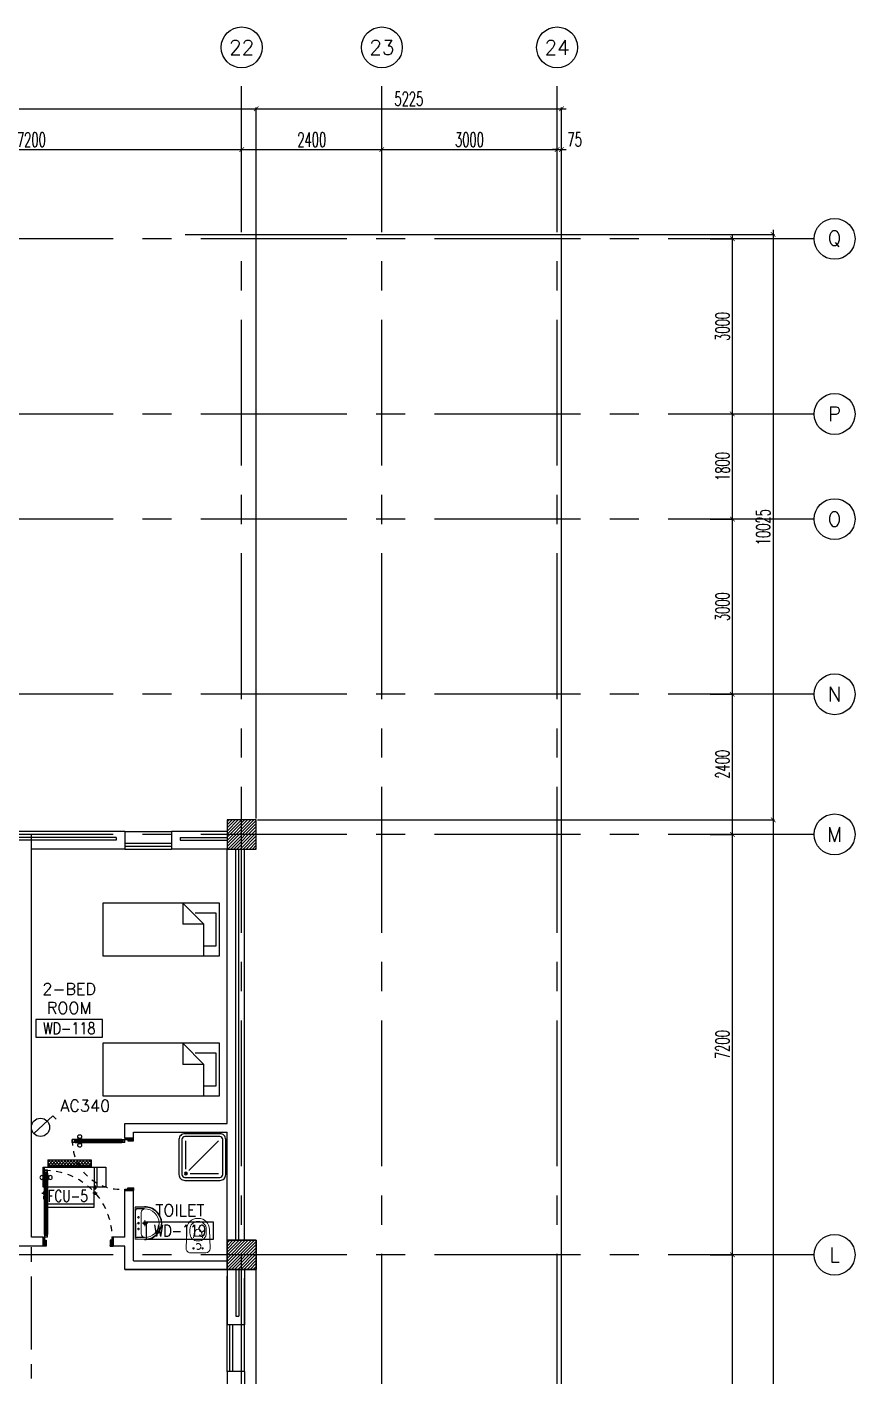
# Model space of a CAD drawing. Extents: x 88852.7 to 88945.7, y 39921.6 to 40001.1.
# Drawn here: x 88931.54 to 88945.71, y 39978.02 to 40001.13 of the extents above; entities that cross this region are included whole.
import ezdxf
from ezdxf.enums import TextEntityAlignment as Align

# ---------------------------------------------------------------- set-up
doc = ezdxf.new("R2010")
doc.units = 0
doc.header["$MEASUREMENT"] = 0
doc.header["$PDMODE"] = 34
for name, pattern in [('CENTER', [2, 1.25, -0.25, 0.25, -0.25]), ('CENTERX2', [4, 2.5, -0.5, 0.5, -0.5]), ('DASHED', [0.75, 0.5, -0.25]), ('HIDDEN', [0.375, 0.25, -0.125]), ('HIDDEN2', [0.1875, 0.125, -0.0625])]:
    doc.linetypes.add(name, pattern=pattern)
doc.layers.get('0').update_dxf_attribs({"color": 11, "linetype": 'CONTINUOUS'})
doc.layers.get('DEFPOINTS').update_dxf_attribs({"color": 11, "linetype": 'CONTINUOUS'})
for name, color, linetype in [('AX-CR', 11, 'CONTINUOUS'), ('AX-DIM', 11, 'CONTINUOUS'), ('AX-TXT', 11, 'CONTINUOUS'), ('AXES', 11, 'CENTERX2'), ('AXES1', 11, 'CENTER'), ('COL', 11, 'CONTINUOUS'), ('DOOR', 11, 'CONTINUOUS'), ('E-SOCKETS', 4, 'CONTINUOUS'), ('FCU', 7, 'CONTINUOUS'), ('FIX', 11, 'CONTINUOUS'), ('FUR', 11, 'CONTINUOUS'), ('HAT', 11, 'CONTINUOUS'), ('INSUL', 11, 'CONTINUOUS'), ('M-TEXT', 2, 'CONTINUOUS'), ('PROJ-L', 11, 'CONTINUOUS'), ('RM-BOX', 11, 'CONTINUOUS'), ('RM-NAME', 11, 'CONTINUOUS'), ('RM-NO', 11, 'CONTINUOUS'), ('WALL', 11, 'CONTINUOUS'), ('WIN', 11, 'CONTINUOUS')]:
    doc.layers.add(name, color=color, linetype=linetype)
doc.styles.add('ROMANS', font='ROMANS.shx', dxfattribs={"width": 0.6})
doc.dimstyles.new('DIM-OUT', dxfattribs={"dimscale": 0, "dimtxt": 0.24, "dimasz": 0.08, "dimexe": 0.02, "dimexo": 0.02, "dimgap": 0.05, "dimtad": 1, "dimdec": 0, "dimlfac": 1000, "dimzin": 0, "dimdsep": 46, "dimtxsty": 'ROMANS', "dimblk1": 'ARCHTICK', "dimblk2": 'ARCHTICK', "dimsah": 1, "dimcen": 0.01, "dimdle": 0.08, "dimclrd": 7, "dimclre": 7, "dimclrt": 2, "dimadec": 0, "dimazin": 0, "dimtp": 2, "dimtm": 2, "dimtfac": 0.114286, "dimtdec": 0, "dimtix": 1, "dimtmove": 2, "dimatfit": 3, "dimldrblk": 'ARCHTICK', "dimfxl": 0, "dimtolj": 1, "dimtzin": 0, "dimarcsym": 0})

# ---------------------------------------------------------------- blocks, each defined once
blk = doc.blocks.new('_ARCHTICK')
at = {"color": 0, "linetype": 'ByBlock', "const_width": 0.15}
blk.add_lwpolyline([(-0.5, -0.5), (0.5, 0.5)], dxfattribs=at)
blk = doc.blocks.new('*D140')
at = {"layer": 'AX-DIM', "color": 7, "lineweight": -2}
for p, q in [((88934.241, 39997.575), (88944.33, 39997.575)), ((88944.31, 39997.655), (88944.31, 39987.47)), ((88943.63, 39987.55), (88944.33, 39987.55))]:
    blk.add_line(p, q, dxfattribs=at)
at = {"layer": 'DEFPOINTS', "color": 0}
for p in [(88934.221, 39997.575), (88943.61, 39987.55), (88944.31, 39987.55)]:
    blk.add_point(p, dxfattribs=at)
at = {"layer": 'AX-DIM', "color": 7, "lineweight": -2, "xscale": 0.08, "yscale": 0.08, "zscale": 0.08}
for p, rotation in [((88944.31, 39997.575), 90), ((88944.31, 39987.55), 270)]:
    blk.add_blockref('_ARCHTICK', p, dxfattribs=dict(at, rotation=rotation))
at = {"layer": 'AX-DIM', "color": 2, "insert": (88944.14, 39992.562), "char_height": 0.24, "attachment_point": 5, "rotation": 90, "style": 'ROMANS'}
blk.add_mtext('\\A1;10025', dxfattribs=at)
blk = doc.blocks.new('*D118')
at = {"layer": 'AX-DIM', "color": 7, "lineweight": -2}
for p, q in [((88860.69, 39999.728), (88935.54, 39999.728)), ((88860.77, 39995.09), (88860.77, 39999.748)), ((88935.46, 39987.57), (88935.46, 39999.748))]:
    blk.add_line(p, q, dxfattribs=at)
at = {"layer": 'DEFPOINTS', "color": 0}
for p in [(88935.46, 39999.728), (88860.77, 39995.07), (88935.46, 39987.55)]:
    blk.add_point(p, dxfattribs=at)
at = {"layer": 'AX-DIM', "color": 7, "lineweight": -2, "xscale": 0.08, "yscale": 0.08, "zscale": 0.08, "rotation": 180}
blk.add_blockref('_ARCHTICK', (88860.77, 39999.728), dxfattribs=at)
at = {"layer": 'AX-DIM', "color": 7, "lineweight": -2, "xscale": 0.08, "yscale": 0.08, "zscale": 0.08}
blk.add_blockref('_ARCHTICK', (88935.46, 39999.728), dxfattribs=at)
at = {"layer": 'AX-DIM', "color": 2, "insert": (88898.115, 39999.898), "char_height": 0.24, "attachment_point": 5, "style": 'ROMANS'}
blk.add_mtext('\\A1;74690', dxfattribs=at)
blk = doc.blocks.new('*D175')
at = {"layer": 'AX-DIM', "color": 7, "lineweight": -2}
for p, q in [((88943.61, 39994.58), (88943.61, 39992.62)), ((88943.23, 39994.5), (88943.63, 39994.5)), ((88943.23, 39992.7), (88943.63, 39992.7))]:
    blk.add_line(p, q, dxfattribs=at)
at = {"layer": 'DEFPOINTS', "color": 0}
for p in [(88943.21, 39994.5), (88943.21, 39992.7), (88943.61, 39992.7)]:
    blk.add_point(p, dxfattribs=at)
at = {"layer": 'AX-DIM', "color": 7, "lineweight": -2, "xscale": 0.08, "yscale": 0.08, "zscale": 0.08}
for p, rotation in [((88943.61, 39994.5), 90), ((88943.61, 39992.7), 270)]:
    blk.add_blockref('_ARCHTICK', p, dxfattribs=dict(at, rotation=rotation))
at = {"layer": 'AX-DIM', "color": 2, "insert": (88943.44, 39993.6), "char_height": 0.24, "attachment_point": 5, "rotation": 90, "style": 'ROMANS'}
blk.add_mtext('\\A1;1800', dxfattribs=at)
blk = doc.blocks.new('*D174')
at = {"layer": 'AX-DIM', "color": 7, "lineweight": -2}
for p, q in [((88943.23, 39992.7), (88943.63, 39992.7)), ((88943.61, 39992.78), (88943.61, 39989.62)), ((88943.23, 39989.7), (88943.63, 39989.7))]:
    blk.add_line(p, q, dxfattribs=at)
at = {"layer": 'DEFPOINTS', "color": 0}
for p in [(88943.21, 39992.7), (88943.21, 39989.7), (88943.61, 39989.7)]:
    blk.add_point(p, dxfattribs=at)
at = {"layer": 'AX-DIM', "color": 7, "lineweight": -2, "xscale": 0.08, "yscale": 0.08, "zscale": 0.08}
for p, rotation in [((88943.61, 39992.7), 90), ((88943.61, 39989.7), 270)]:
    blk.add_blockref('_ARCHTICK', p, dxfattribs=dict(at, rotation=rotation))
at = {"layer": 'AX-DIM', "color": 2, "insert": (88943.44, 39991.2), "char_height": 0.24, "attachment_point": 5, "rotation": 90, "style": 'ROMANS'}
blk.add_mtext('\\A1;3000', dxfattribs=at)
blk = doc.blocks.new('*D173')
at = {"layer": 'AX-DIM', "color": 7, "lineweight": -2}
for p, q in [((88943.61, 39997.58), (88943.61, 39994.42)), ((88943.23, 39997.5), (88943.63, 39997.5)), ((88943.23, 39994.5), (88943.63, 39994.5))]:
    blk.add_line(p, q, dxfattribs=at)
at = {"layer": 'DEFPOINTS', "color": 0}
for p in [(88943.21, 39997.5), (88943.21, 39994.5), (88943.61, 39994.5)]:
    blk.add_point(p, dxfattribs=at)
at = {"layer": 'AX-DIM', "color": 7, "lineweight": -2, "xscale": 0.08, "yscale": 0.08, "zscale": 0.08}
for p, rotation in [((88943.61, 39997.5), 90), ((88943.61, 39994.5), 270)]:
    blk.add_blockref('_ARCHTICK', p, dxfattribs=dict(at, rotation=rotation))
at = {"layer": 'AX-DIM', "color": 2, "insert": (88943.44, 39996), "char_height": 0.24, "attachment_point": 5, "rotation": 90, "style": 'ROMANS'}
blk.add_mtext('\\A1;3000', dxfattribs=at)
blk = doc.blocks.new('*D172')
at = {"layer": 'AX-DIM', "color": 7, "lineweight": -2}
for p, q in [((88940.61, 39999.028), (88940.53, 39999.028)), ((88940.61, 39998.648), (88940.61, 39999.048)), ((88940.61, 39999.028), (88940.685, 39999.028)), ((88940.685, 39998.648), (88940.685, 39999.048)), ((88940.685, 39999.028), (88940.765, 39999.028))]:
    blk.add_line(p, q, dxfattribs=at)
at = {"layer": 'DEFPOINTS', "color": 0}
for p in [(88940.685, 39999.028), (88940.61, 39998.628), (88940.685, 39998.628)]:
    blk.add_point(p, dxfattribs=at)
at = {"layer": 'AX-DIM', "color": 7, "lineweight": -2, "xscale": 0.08, "yscale": 0.08, "zscale": 0.08}
blk.add_blockref('_ARCHTICK', (88940.61, 39999.028), dxfattribs=at)
at = {"layer": 'AX-DIM', "color": 7, "lineweight": -2, "xscale": 0.08, "yscale": 0.08, "zscale": 0.08, "rotation": 180}
blk.add_blockref('_ARCHTICK', (88940.685, 39999.028), dxfattribs=at)
at = {"layer": 'AX-DIM', "color": 2, "insert": (88940.911, 39999.203), "char_height": 0.24, "attachment_point": 5, "style": 'ROMANS'}
blk.add_mtext('\\A1;75', dxfattribs=at)
blk = doc.blocks.new('*D171')
at = {"layer": 'AX-DIM', "color": 7, "lineweight": -2}
for p, q in [((88937.53, 39999.028), (88940.69, 39999.028)), ((88937.61, 39998.648), (88937.61, 39999.048)), ((88940.61, 39998.648), (88940.61, 39999.048))]:
    blk.add_line(p, q, dxfattribs=at)
at = {"layer": 'DEFPOINTS', "color": 0}
for p in [(88940.61, 39999.028), (88937.61, 39998.628), (88940.61, 39998.628)]:
    blk.add_point(p, dxfattribs=at)
at = {"layer": 'AX-DIM', "color": 7, "lineweight": -2, "xscale": 0.08, "yscale": 0.08, "zscale": 0.08, "rotation": 180}
blk.add_blockref('_ARCHTICK', (88937.61, 39999.028), dxfattribs=at)
at = {"layer": 'AX-DIM', "color": 7, "lineweight": -2, "xscale": 0.08, "yscale": 0.08, "zscale": 0.08}
blk.add_blockref('_ARCHTICK', (88940.61, 39999.028), dxfattribs=at)
at = {"layer": 'AX-DIM', "color": 2, "insert": (88939.11, 39999.198), "char_height": 0.24, "attachment_point": 5, "style": 'ROMANS'}
blk.add_mtext('\\A1;3000', dxfattribs=at)
blk = doc.blocks.new('*D170')
at = {"layer": 'AX-DIM', "color": 7, "lineweight": -2}
for p, q in [((88935.13, 39999.028), (88937.69, 39999.028)), ((88935.21, 39998.648), (88935.21, 39999.048)), ((88937.61, 39998.648), (88937.61, 39999.048))]:
    blk.add_line(p, q, dxfattribs=at)
at = {"layer": 'DEFPOINTS', "color": 0}
for p in [(88937.61, 39999.028), (88935.21, 39998.628), (88937.61, 39998.628)]:
    blk.add_point(p, dxfattribs=at)
at = {"layer": 'AX-DIM', "color": 7, "lineweight": -2, "xscale": 0.08, "yscale": 0.08, "zscale": 0.08, "rotation": 180}
blk.add_blockref('_ARCHTICK', (88935.21, 39999.028), dxfattribs=at)
at = {"layer": 'AX-DIM', "color": 7, "lineweight": -2, "xscale": 0.08, "yscale": 0.08, "zscale": 0.08}
blk.add_blockref('_ARCHTICK', (88937.61, 39999.028), dxfattribs=at)
at = {"layer": 'AX-DIM', "color": 2, "insert": (88936.41, 39999.198), "char_height": 0.24, "attachment_point": 5, "style": 'ROMANS'}
blk.add_mtext('\\A1;2400', dxfattribs=at)
blk = doc.blocks.new('*D169')
at = {"layer": 'AX-DIM', "color": 7, "lineweight": -2}
for p, q in [((88927.93, 39999.028), (88935.29, 39999.028)), ((88928.01, 39998.648), (88928.01, 39999.048)), ((88935.21, 39998.648), (88935.21, 39999.048))]:
    blk.add_line(p, q, dxfattribs=at)
at = {"layer": 'DEFPOINTS', "color": 0}
for p in [(88935.21, 39999.028), (88928.01, 39998.628), (88935.21, 39998.628)]:
    blk.add_point(p, dxfattribs=at)
at = {"layer": 'AX-DIM', "color": 7, "lineweight": -2, "xscale": 0.08, "yscale": 0.08, "zscale": 0.08, "rotation": 180}
blk.add_blockref('_ARCHTICK', (88928.01, 39999.028), dxfattribs=at)
at = {"layer": 'AX-DIM', "color": 7, "lineweight": -2, "xscale": 0.08, "yscale": 0.08, "zscale": 0.08}
blk.add_blockref('_ARCHTICK', (88935.21, 39999.028), dxfattribs=at)
at = {"layer": 'AX-DIM', "color": 2, "insert": (88931.61, 39999.198), "char_height": 0.24, "attachment_point": 5, "style": 'ROMANS'}
blk.add_mtext('\\A1;7200', dxfattribs=at)
blk = doc.blocks.new('*D168')
at = {"layer": 'AX-DIM', "color": 7, "lineweight": -2}
for p, q in [((88943.61, 39987.38), (88943.61, 39980.02)), ((88943.23, 39987.3), (88943.63, 39987.3)), ((88943.23, 39980.1), (88943.63, 39980.1))]:
    blk.add_line(p, q, dxfattribs=at)
at = {"layer": 'DEFPOINTS', "color": 0}
for p in [(88943.21, 39987.3), (88943.21, 39980.1), (88943.61, 39980.1)]:
    blk.add_point(p, dxfattribs=at)
at = {"layer": 'AX-DIM', "color": 7, "lineweight": -2, "xscale": 0.08, "yscale": 0.08, "zscale": 0.08}
for p, rotation in [((88943.61, 39987.3), 90), ((88943.61, 39980.1), 270)]:
    blk.add_blockref('_ARCHTICK', p, dxfattribs=dict(at, rotation=rotation))
at = {"layer": 'AX-DIM', "color": 2, "insert": (88943.44, 39983.7), "char_height": 0.24, "attachment_point": 5, "rotation": 90, "style": 'ROMANS'}
blk.add_mtext('\\A1;7200', dxfattribs=at)
blk = doc.blocks.new('*D166')
at = {"layer": 'AX-DIM', "color": 7, "lineweight": -2}
for p, q in [((88943.23, 39980.1), (88943.63, 39980.1)), ((88943.61, 39980.18), (88943.61, 39972.82)), ((88943.23, 39972.9), (88943.63, 39972.9))]:
    blk.add_line(p, q, dxfattribs=at)
at = {"layer": 'DEFPOINTS', "color": 0}
for p in [(88943.21, 39980.1), (88943.21, 39972.9), (88943.61, 39972.9)]:
    blk.add_point(p, dxfattribs=at)
at = {"layer": 'AX-DIM', "color": 7, "lineweight": -2, "xscale": 0.08, "yscale": 0.08, "zscale": 0.08}
for p, rotation in [((88943.61, 39980.1), 90), ((88943.61, 39972.9), 270)]:
    blk.add_blockref('_ARCHTICK', p, dxfattribs=dict(at, rotation=rotation))
at = {"layer": 'AX-DIM', "color": 2, "insert": (88943.44, 39976.5), "char_height": 0.24, "attachment_point": 5, "rotation": 90, "style": 'ROMANS'}
blk.add_mtext('\\A1;7200', dxfattribs=at)
blk = doc.blocks.new('*D181')
at = {"layer": 'AX-DIM', "color": 7, "lineweight": -2}
blk.add_line((88935.38, 39999.728), (88940.765, 39999.728), dxfattribs=at)
at = {"layer": 'AX-DIM', "color": 11, "lineweight": -2}
for p, q in [((88935.46, 39999.048), (88935.46, 39999.748)), ((88940.685, 39963.57), (88940.685, 39999.748))]:
    blk.add_line(p, q, dxfattribs=at)
at = {"layer": 'DEFPOINTS', "color": 0}
for p in [(88940.685, 39999.728), (88935.46, 39999.028), (88940.685, 39963.55)]:
    blk.add_point(p, dxfattribs=at)
at = {"layer": 'AX-DIM', "color": 7, "lineweight": -2, "xscale": 0.08, "yscale": 0.08, "zscale": 0.08, "rotation": 180}
blk.add_blockref('_ARCHTICK', (88935.46, 39999.728), dxfattribs=at)
at = {"layer": 'AX-DIM', "color": 7, "lineweight": -2, "xscale": 0.08, "yscale": 0.08, "zscale": 0.08}
blk.add_blockref('_ARCHTICK', (88940.685, 39999.728), dxfattribs=at)
at = {"layer": 'AX-DIM', "color": 2, "insert": (88938.073, 39999.898), "char_height": 0.24, "attachment_point": 5, "style": 'ROMANS'}
blk.add_mtext('\\A1;5225', dxfattribs=at)
blk = doc.blocks.new('*D165')
at = {"layer": 'AX-DIM', "color": 7, "lineweight": -2}
for p, q in [((88943.23, 39989.7), (88943.63, 39989.7)), ((88943.61, 39989.78), (88943.61, 39987.22)), ((88943.23, 39987.3), (88943.63, 39987.3))]:
    blk.add_line(p, q, dxfattribs=at)
at = {"layer": 'DEFPOINTS', "color": 0}
for p in [(88943.21, 39989.7), (88943.21, 39987.3), (88943.61, 39987.3)]:
    blk.add_point(p, dxfattribs=at)
at = {"layer": 'AX-DIM', "color": 7, "lineweight": -2, "xscale": 0.08, "yscale": 0.08, "zscale": 0.08}
for p, rotation in [((88943.61, 39989.7), 90), ((88943.61, 39987.3), 270)]:
    blk.add_blockref('_ARCHTICK', p, dxfattribs=dict(at, rotation=rotation))
at = {"layer": 'AX-DIM', "color": 2, "insert": (88943.44, 39988.5), "char_height": 0.24, "attachment_point": 5, "rotation": 90, "style": 'ROMANS'}
blk.add_mtext('\\A1;2400', dxfattribs=at)
blk = doc.blocks.new('*D182')
at = {"layer": 'AX-DIM', "color": 7, "lineweight": -2}
for p, q in [((88944.31, 39987.63), (88944.31, 39928.15)), ((88935.48, 39987.55), (88944.33, 39987.55)), ((88935.48, 39928.23), (88944.33, 39928.23))]:
    blk.add_line(p, q, dxfattribs=at)
at = {"layer": 'DEFPOINTS', "color": 0}
for p in [(88935.46, 39987.55), (88935.46, 39928.23), (88944.31, 39928.23)]:
    blk.add_point(p, dxfattribs=at)
at = {"layer": 'AX-DIM', "color": 7, "lineweight": -2, "xscale": 0.08, "yscale": 0.08, "zscale": 0.08}
for p, rotation in [((88944.31, 39987.55), 90), ((88944.31, 39928.23), 270)]:
    blk.add_blockref('_ARCHTICK', p, dxfattribs=dict(at, rotation=rotation))
at = {"layer": 'AX-DIM', "color": 2, "insert": (88944.14, 39957.89), "char_height": 0.24, "attachment_point": 5, "rotation": 90, "style": 'ROMANS'}
blk.add_mtext('\\A1;59320', dxfattribs=at)
blk = doc.blocks.new('WC1')
at = {"layer": 'FIX', "lineweight": 20}
for p, q in [((-727, 5), (-727, -5)), ((-674, 5), (-674, -5)), ((-534, 24), (-540, 0)), ((-540, 0), (-534, -24)), ((-210, 204), (-538, 194)), ((-475, 141), (-538, 141)), ((-395, 76), (-490, 60)), ((-339, 5), (-339, -5)), ((-137, 0), (-137, 131)), ((-137, -131), (-137, 0)), ((-538, -141), (-475, -141)), ((-538, -194), (-210, -204)), ((-490, -60), (-395, -76)), ((-213, -204), (-210, -204))]:
    blk.add_line(p, q, dxfattribs=at)
at = {"layer": 'FIX', "linetype": 'Continuous', "lineweight": 20}
blk.add_line((-420, -47), (-420, 45), dxfattribs=at)
at = {"layer": 'FIX', "linetype": 'HIDDEN2', "lineweight": 20, "ltscale": 0.3}
blk.add_circle((-245, 0), 49.8, dxfattribs=at)
at = {"layer": 'FIX', "linetype": 'HIDDEN', "lineweight": 20, "ltscale": 0.05}
for centre in [(-213, 78), (-213, -77)]:
    blk.add_circle(centre, 11.6, dxfattribs=at)
at = {"layer": 'FIX', "lineweight": 20}
for centre, radius, start, end in [((-538, 5), 189, 90, 180), ((-538, 5), 136, 90, 180), ((-473, -7), 68.2, 128.9242, 152.8468), ((-464, -18), 82, 108.496, 128.9242), ((-475, 5), 136, 360, 90), ((-210, 131), 73, 360, 90), ((-538, -5), 189, 180, 270), ((-538, -5), 136, 180, 270), ((-473, 7), 68.2, 207.1532, 231.0758), ((-464, 18), 82, 231.0758, 251.504), ((-475, -5), 136, 270, 0), ((-210, -131), 73, 270, 0)]:
    blk.add_arc(centre, radius, start, end, dxfattribs=at)
at = {"layer": 'FIX', "linetype": 'Continuous', "lineweight": 20}
for centre, start, end in [((-443, 46), 357.6662, 91.6121), ((-442, -46), 268.3879, 2.3338)]:
    blk.add_arc(centre, 22.3, start, end, dxfattribs=at)
blk = doc.blocks.new('SHR1')
at = {"layer": 'FIX'}
for p, q in [((-196, 196), (-700, 700)), ((-143, 218), (-143, 700)), ((-218, 143), (-700, 143))]:
    blk.add_line(p, q, dxfattribs=at)
for points in [[(-825, 125), (-825, 725, -0.414214), (-725, 825), (-125, 825, -0.414214), (-25, 725), (-25, 125, -0.414214), (-125, 25), (-725, 25, -0.414214)], [(-775, 125), (-775, 725, -0.414214), (-725, 775), (-125, 775, -0.414214), (-75, 725), (-75, 125, -0.414214), (-125, 75), (-725, 75, -0.414214)]]:
    blk.add_lwpolyline(points, format="xyb", close=True, dxfattribs=at)
for radius in [25, 15]:
    blk.add_circle((-143, 143), radius, dxfattribs=at)
blk = doc.blocks.new('LAV1')
at = {"layer": 'FIX', "linetype": 'DASHED', "lineweight": 20, "ltscale": 0.05}
for p, q in [((0, 170), (0, 270)), ((0, 170), (0, 270)), ((50, 220), (-50, 220))]:
    blk.add_line(p, q, dxfattribs=at)
at = {"layer": 'FIX', "linetype": 'ByBlock', "ltscale": 0.3}
for p, q in [((-280, 210), (-275, 50)), ((-245, 210), (-245, 85)), ((0, 60), (-220, 60)), ((0, 60), (220, 60)), ((245, 210), (245, 85)), ((280, 210), (275, 50))]:
    blk.add_line(p, q, dxfattribs=at)
at = {"layer": 'FIX', "linetype": 'Continuous', "lineweight": 20}
for p, q in [((-275, 210), (-275, 50)), ((0, 50), (-275, 50)), ((0, 50), (-252, 50)), ((0, 155), (-181, 155)), ((0, 155), (181, 155)), ((0, 50), (275, 50)), ((0, 50), (252, 50)), ((275, 210), (275, 50))]:
    blk.add_line(p, q, dxfattribs=at)
at = {"layer": 'FIX', "lineweight": 20}
for p, q in [((16, 107), (-15, 107)), ((0, 92), (0, 123))]:
    blk.add_line(p, q, dxfattribs=at)
for centre, radius in [((0, 220), 29.5), ((0, 220), 22.5), ((0, 107), 15.5)]:
    blk.add_circle(centre, radius, dxfattribs=at)
at = {"layer": 'FIX', "linetype": 'HIDDEN', "lineweight": 20, "ltscale": 0.05}
for centre in [(-100, 107), (100, 107)]:
    blk.add_circle(centre, 12.4, dxfattribs=at)
at = {"layer": 'FIX', "linetype": 'ByBlock', "ltscale": 0.3}
for centre, radius, start, end in [((7, 220), 287, 91.3776, 182.0064), ((-7, 220), 287, 357.9936, 88.6224), ((-220, 85), 24.9, 179.7021, 269.9486), ((220, 85), 24.9, 270.0514, 0.2979)]:
    blk.add_arc(centre, radius, start, end, dxfattribs=at)
at = {"layer": 'FIX', "linetype": 'Continuous', "lineweight": 20}
for centre, radius, start, end in [((8, 217), 283, 91.6988, 181.351), ((8, 212), 253, 91.7328, 180.4884), ((-8, 217), 283, 358.649, 88.3012), ((-8, 212), 253, 359.5116, 88.2672), ((-179, 222), 66.9, 190.2006, 268.0786), ((179, 222), 66.9, 271.9214, 349.7994)]:
    blk.add_arc(centre, radius, start, end, dxfattribs=at)
blk = doc.blocks.new('*X88')
at = {"color": 0}
for p, q in [((253129, 177132), (253586, 177590)), ((253129, 177185), (253533, 177590)), ((253129, 177238), (253480, 177590)), ((253129, 177291), (253427, 177590)), ((253129, 177344), (253374, 177590)), ((253129, 177397), (253321, 177590)), ((253129, 177450), (253268, 177590)), ((253129, 177503), (253215, 177590)), ((253129, 177557), (253162, 177590)), ((253139, 177090), (253629, 177579)), ((253192, 177090), (253629, 177526)), ((253245, 177090), (253629, 177473)), ((253298, 177090), (253629, 177420)), ((253351, 177090), (253629, 177367)), ((253404, 177090), (253629, 177314)), ((253457, 177090), (253629, 177261)), ((253510, 177090), (253629, 177208)), ((253563, 177090), (253629, 177155)), ((253616, 177090), (253629, 177102))]:
    blk.add_line(p, q, dxfattribs=at)
blk = doc.blocks.new('RM1')
at = {"layer": 'RM-BOX'}
blk.add_lwpolyline([(570, -200), (-570, -200), (-570, -500), (570, -500)], close=True, dxfattribs=at)
at = {"layer": 'RM-NAME', "style": 'ROMANS'}
for tag, p in [('ROOMNAME1', (0, 324)), ('ROOMNAME2', (0, 0))]:
    blk.add_attdef(tag, text='', height=200, dxfattribs=at).set_placement(p, align=Align.MIDDLE)
at = {"layer": 'RM-NO', "style": 'ROMANS', "width": 0.8}
blk.add_attdef('ROOMNO', text='', height=200, dxfattribs=at).set_placement((0, -350), align=Align.MIDDLE)
blk = doc.blocks.new('AH20A')
at = {"layer": 'FUR'}
for p, q in [((0, 0.5), (0, -0.5)), ((1, 0.5), (0, 0.5)), ((0.136, 0.5), (0.136, -0.099)), ((1, -0.5), (1, 0.5)), ((0.136, 0.311), (0.028, 0.311)), ((0.028, 0.311), (0.028, -0.309)), ((0.136, -0.099), (0.313, -0.5)), ((0.136, -0.099), (0.313, -0.099)), ((0.313, -0.5), (0.313, -0.099)), ((0.028, -0.309), (0.208, -0.309)), ((0, -0.5), (1, -0.5))]:
    blk.add_line(p, q, dxfattribs=at)
blk = doc.blocks.new('DOOR100')
at = {"layer": 'DOOR', "color": 0, "linetype": 'ByBlock'}
for p, q in [((-92, 1206), (-92, 1141)), ((-83, 1206), (-92, 1206)), ((-83, 1129), (-83, 1219)), ((-76, 1219), (-83, 1219)), ((-83, 1206), (-83, 1141)), ((-76, 1251), (-76, 1301)), ((-76, 1301), (-26, 1301)), ((-26, 1301), (-76, 1301)), ((-59, 1251), (-76, 1251)), ((-59, 1251), (-59, 1271)), ((-43, 1271), (-59, 1271)), ((-43, 1251), (-43, 1271)), ((-26, 1251), (-43, 1251)), ((-26, 1251), (-26, 1301)), ((-26, 1219), (-19, 1219)), ((-19, 1129), (-19, 1219)), ((-19, 1206), (-19, 1141)), ((-19, 1206), (-10, 1206)), ((-10, 1206), (-10, 1141)), ((-83, 1141), (-92, 1141)), ((-76, 1129), (-83, 1129)), ((-26, 1129), (-19, 1129)), ((-19, 1141), (-10, 1141)), ((-1201, 0), (-1201, 150)), ((-1201, 150), (-1176, 150)), ((-1201, 150), (-1201, 0)), ((-1151, 0), (-1201, 0)), ((-1176, 150), (-1176, 100)), ((-1176, 100), (-1151, 100)), ((-1151, 100), (-1151, 0)), ((-76, 200), (-59, 200)), ((-76, 150), (-76, 200)), ((-76, 150), (-26, 150)), ((-59, 200), (-59, 180)), ((-59, 180), (-43, 180)), ((-51, 100), (-51, 0)), ((-26, 100), (-51, 100)), ((-51, 0), (-1, 0)), ((-43, 200), (-26, 200)), ((-43, 180), (-43, 200)), ((-26, 200), (-26, 150)), ((-1, 150), (-26, 150)), ((-26, 150), (-26, 100)), ((-1, 150), (-1, 0))]:
    blk.add_line(p, q, dxfattribs=at)
at = {"layer": 'DOOR', "linetype": 'ByBlock'}
for p, q in [((-76, 1251), (-76, 200)), ((-59, 200), (-59, 1251)), ((-43, 200), (-43, 1251)), ((-26, 200), (-26, 1251))]:
    blk.add_line(p, q, dxfattribs=at)
at = {"layer": 'DOOR', "color": 9, "linetype": 'ByBlock'}
for p, q in [((-1151, 0), (-1201, 114)), ((-1151, 0), (-1201, 40)), ((-1151, 0), (-1164, 100)), ((-51, 0), (-1, 114)), ((-51, 0), (-38, 100)), ((-51, 0), (-1, 40))]:
    blk.add_line(p, q, dxfattribs=at)
at = {"layer": 'DOOR', "color": 0, "linetype": 'ByBlock'}
for centre in [(-125, 1174), (22, 1174)]:
    blk.add_circle(centre, 32.4, dxfattribs=at)
at = {"layer": 'DOOR', "linetype": 'HIDDEN', "ltscale": 0.5}
blk.add_arc((-27, 152), 1149, 89.961, 180.0931, dxfattribs=at)
at = {"layer": 'DOOR', "color": 9, "linetype": 'ByBlock'}
for centre, radius, start, end in [((-1151, 0), 154, 103.7142, 108.8947), ((-1151, 0), 134, 100.72, 111.8402), ((-1151, 0), 94.4, 90, 121.9818), ((-1151, 0), 74.4, 90, 132.2236), ((-1151, 0), 54.4, 90, 156.7926), ((-1151, 0), 34.4, 90, 180), ((-1151, 0), 14.4, 90, 180), ((-51, 0), 94.4, 58.0182, 90), ((-51, 0), 74.4, 47.7764, 90), ((-51, 0), 54.4, 23.2074, 90), ((-51, 0), 34.4, 0, 90), ((-51, 0), 14.4, 0, 90), ((-51, 0), 134, 68.1598, 79.28), ((-51, 0), 114, 64.0838, 77.3774), ((-51, 0), 154, 71.1053, 76.2858)]:
    blk.add_arc(centre, radius, start, end, dxfattribs=at)
blk = doc.blocks.new('DOOR90')
at = {"layer": 'DOOR', "linetype": 'ByBlock'}
for p, q in [((0, 0), (-150, 0)), ((-200, -25), (-1000, -25)), ((-200, -42), (-1000, -42)), ((-200, -58), (-1000, -58)), ((-1000, -75), (-200, -75))]:
    blk.add_line(p, q, dxfattribs=at)
at = {"layer": 'DOOR', "color": 0, "linetype": 'ByBlock'}
for p, q in [((-150, 0), (-150, -25)), ((-150, 0), (0, 0)), ((0, -50), (0, 0)), ((-1050, -25), (-1050, -75)), ((-1050, -75), (-1050, -25)), ((-1000, -25), (-1050, -25)), ((-1000, -75), (-1050, -75)), ((-1020, -42), (-1020, -58)), ((-1000, -42), (-1020, -42)), ((-1000, -58), (-1020, -58)), ((-1000, -25), (-1000, -42)), ((-1000, -58), (-1000, -75)), ((-968, -25), (-968, -18)), ((-878, -18), (-968, -18)), ((-968, -75), (-968, -82)), ((-878, -82), (-968, -82)), ((-955, -18), (-955, -9)), ((-955, -9), (-890, -9)), ((-955, -18), (-890, -18)), ((-955, -82), (-955, -91)), ((-955, -82), (-890, -82)), ((-955, -91), (-890, -91)), ((-890, -18), (-890, -9)), ((-890, -82), (-890, -91)), ((-878, -25), (-878, -18)), ((-878, -75), (-878, -82)), ((-200, -42), (-200, -25)), ((-200, -25), (-150, -25)), ((-180, -42), (-200, -42)), ((-200, -75), (-200, -58)), ((-200, -58), (-180, -58)), ((-150, -75), (-200, -75)), ((-180, -58), (-180, -42)), ((-150, -75), (-150, -25)), ((-150, -25), (-100, -25)), ((-100, -25), (-100, -50)), ((-100, -50), (0, -50)), ((-150, -900), (-150, -875)), ((-150, -875), (-100, -875)), ((0, -900), (-150, -900)), ((-150, -900), (0, -900)), ((-100, -850), (0, -850)), ((-100, -875), (-100, -850)), ((0, -850), (0, -900))]:
    blk.add_line(p, q, dxfattribs=at)
at = {"layer": 'DOOR', "color": 9, "linetype": 'ByBlock'}
for p, q in [((0, -50), (-114, 0)), ((0, -50), (-40, 0)), ((0, -50), (-100, -37)), ((0, -850), (-114, -900)), ((0, -850), (-100, -863)), ((0, -850), (-40, -900))]:
    blk.add_line(p, q, dxfattribs=at)
at = {"layer": 'DOOR', "color": 0, "linetype": 'ByBlock'}
for centre in [(-923, 24), (-923, -124)]:
    blk.add_circle(centre, 32.4, dxfattribs=at)
at = {"layer": 'DOOR', "color": 9, "linetype": 'ByBlock'}
for centre, radius, start, end in [((0, -50), 74.4, 137.7764, 180), ((0, -50), 54.4, 113.2074, 180), ((0, -50), 154, 161.1053, 166.2858), ((0, -50), 134, 158.1598, 169.28), ((0, -50), 114, 154.0838, 167.3774), ((0, -50), 94.4, 148.0182, 180), ((0, -50), 34.4, 90, 180), ((0, -50), 14.4, 90, 180), ((0, -850), 154, 193.7142, 198.8947), ((0, -850), 134, 190.72, 201.8402), ((0, -850), 94.4, 180, 211.9818), ((0, -850), 74.4, 180, 222.2236), ((0, -850), 54.4, 180, 246.7926), ((0, -850), 34.4, 180, 270), ((0, -850), 14.4, 180, 270)]:
    blk.add_arc(centre, radius, start, end, dxfattribs=at)
at = {"layer": 'DOOR', "linetype": 'HIDDEN', "ltscale": 0.5}
blk.add_arc((-222, -50), 828, 178.2701, 275.003, dxfattribs=at)
blk = doc.blocks.new('*X97')
at = {"color": 0}
for p, q in [((253129, 169920), (253599, 170390)), ((253129, 169973), (253545, 170390)), ((253129, 170026), (253492, 170390)), ((253129, 170079), (253439, 170390)), ((253129, 170132), (253386, 170390)), ((253129, 170185), (253333, 170390)), ((253129, 170238), (253280, 170390)), ((253129, 170291), (253227, 170390)), ((253129, 170344), (253174, 170390)), ((253152, 169890), (253629, 170367)), ((253205, 169890), (253629, 170314)), ((253258, 169890), (253629, 170261)), ((253311, 169890), (253629, 170208)), ((253364, 169890), (253629, 170155)), ((253417, 169890), (253629, 170102)), ((253470, 169890), (253629, 170049)), ((253523, 169890), (253629, 169996)), ((253576, 169890), (253629, 169942))]:
    blk.add_line(p, q, dxfattribs=at)
blk = doc.blocks.new('COL50')
at = {"layer": 'COL'}
blk.add_lwpolyline([(-250, 250), (-250, -250), (250, -250), (250, 250)], close=True, dxfattribs=at)
blk = doc.blocks.new('AXR')
at = {"layer": 'AX-CR'}
blk.add_circle((350, 0), 350, dxfattribs=at)
at = {"layer": 'AX-TXT', "style": 'ROMANS'}
blk.add_attdef('AX', text='', height=250, dxfattribs=at).set_placement((350, 0), align=Align.MIDDLE)
blk = doc.blocks.new('AXU')
at = {"layer": 'AX-CR'}
blk.add_circle((0, 350), 350, dxfattribs=at)
at = {"layer": 'AX-TXT', "style": 'ROMANS'}
blk.add_attdef('AX', text='', height=250, dxfattribs=at).set_placement((0, 350), align=Align.MIDDLE)
blk = doc.blocks.new('*X213')
at = {"color": 0}
for p, q in [((16890, -2467), (16943, -2414)), ((16890, -2520), (16990, -2420)), ((16990, -2565), (16890, -2465)), ((16890, -2573), (16990, -2473)), ((16990, -2619), (16890, -2519)), ((16890, -2626), (16990, -2526)), ((16990, -2512), (16892, -2414)), ((16990, -2459), (16945, -2414)), ((16990, -2672), (16890, -2572)), ((16890, -2679), (16990, -2579)), ((16990, -2725), (16890, -2625)), ((16890, -2732), (16990, -2632)), ((16990, -2778), (16890, -2678)), ((16890, -2785), (16990, -2685)), ((16990, -2831), (16890, -2731)), ((16890, -2838), (16990, -2738)), ((16990, -2884), (16890, -2784)), ((16890, -2891), (16990, -2791)), ((16990, -2937), (16890, -2837)), ((16890, -2944), (16990, -2844)), ((16990, -2990), (16890, -2890)), ((16890, -2997), (16990, -2897)), ((16990, -3043), (16890, -2943)), ((16890, -3050), (16990, -2950)), ((16990, -3096), (16890, -2996)), ((16890, -3103), (16990, -3003)), ((16990, -3149), (16890, -3049)), ((16944, -3155), (16890, -3102)), ((16892, -3155), (16990, -3056)), ((16945, -3155), (16990, -3109))]:
    blk.add_line(p, q, dxfattribs=at)

msp = doc.modelspace()

# ---------------------------------------------------------------- linework, layer by layer
at = {"layer": 'AXES'}
for p, q in [((88935.2103, 39921.6153), (88935.2103, 40000.4279)), ((88937.6103, 39921.6153), (88937.6103, 40000.4279)), ((88940.6103, 39921.6153), (88940.6103, 40000.4279)), ((88945.0103, 39997.4996), (88876.9703, 39997.4996)), ((88945.0103, 39994.4996), (88876.9703, 39994.4996)), ((88945.0103, 39992.6996), (88876.9703, 39992.6996)), ((88945.0103, 39989.6996), (88876.9703, 39989.6996)), ((88945.0103, 39987.2996), (88876.9703, 39987.2996)), ((88945.0103, 39980.0996), (88876.9703, 39980.0996))]:
    msp.add_line(p, q, dxfattribs=at)
at = {"layer": 'AXES1'}
msp.add_line((88931.6103, 39928.4796), (88931.6103, 39987.2996), dxfattribs=at)
at = {"layer": 'COL'}
msp.add_lwpolyline([(88935.4603, 39987.0496), (88935.4603, 39987.5496), (88934.9603, 39987.5496), (88934.9603, 39987.0496)], close=True, dxfattribs=at)
at = {"layer": 'E-SOCKETS'}
for p, q in [((88931.6521, 39982.1767), (88931.98, 39982.4819)), ((88931.98, 39982.4819), (88932.0345, 39982.4234))]:
    msp.add_line(p, q, dxfattribs=at)
msp.add_circle((88931.7665, 39982.2832), 0.1562, dxfattribs=at)
at = {"layer": 'FCU', "color": 6}
for p, q in [((88931.8122, 39981.26), (88931.8122, 39981.6029)), ((88931.8122, 39981.6029), (88932.7321, 39981.6029)), ((88932.7321, 39981.6029), (88932.7321, 39981.26)), ((88932.7321, 39981.26), (88931.8122, 39981.26)), ((88931.8407, 39980.9139), (88931.8407, 39981.26)), ((88932.6852, 39980.9139), (88932.6852, 39981.26)), ((88931.8407, 39980.9139), (88932.6852, 39980.9139))]:
    msp.add_line(p, q, dxfattribs=at)
at = {"layer": 'FCU', "color": 3}
for p, q in [((88931.8326, 39981.26), (88931.8326, 39981.6029)), ((88931.8923, 39981.7251), (88931.8923, 39981.6029)), ((88931.8923, 39981.7251), (88932.6337, 39981.7251)), ((88931.8923, 39981.6251), (88932.6337, 39981.6251)), ((88932.6337, 39981.7251), (88932.6337, 39981.6029)), ((88932.6934, 39981.26), (88932.6934, 39981.6029)), ((88932.7321, 39981.6029), (88932.8845, 39981.6029)), ((88932.8845, 39981.6029), (88932.8845, 39981.26)), ((88931.7908, 39981.156), (88931.8635, 39981.156)), ((88931.8107, 39981.146), (88931.8107, 39981.166)), ((88931.8107, 39981.166), (88931.8407, 39981.166)), ((88931.8107, 39981.146), (88931.8407, 39981.146)), ((88931.8257, 39981.1353), (88931.8257, 39981.183)), ((88932.7352, 39981.156), (88932.6625, 39981.156)), ((88932.7152, 39981.166), (88932.6852, 39981.166)), ((88932.7152, 39981.146), (88932.6852, 39981.146)), ((88932.7002, 39981.1262), (88932.7002, 39981.183)), ((88932.7006, 39981.235), (88932.7006, 39981.26)), ((88932.7206, 39981.235), (88932.7006, 39981.235)), ((88932.7106, 39981.2189), (88932.7106, 39981.2872)), ((88932.7152, 39981.146), (88932.7152, 39981.166)), ((88932.7206, 39981.235), (88932.7206, 39981.26)), ((88932.8845, 39981.26), (88932.7321, 39981.26)), ((88931.8257, 39981.1105), (88931.8407, 39981.1105)), ((88931.8257, 39981.0555), (88931.8257, 39981.1105)), ((88931.8257, 39981.0555), (88931.8407, 39981.0555)), ((88931.8407, 39980.9742), (88932.6852, 39980.9742))]:
    msp.add_line(p, q, dxfattribs=at)
at = {"layer": 'INSUL'}
for p, q in [((88933.0603, 39987.2496), (88930.1603, 39987.2496)), ((88933.0603, 39987.1996), (88930.1603, 39987.1996)), ((88933.0603, 39987.2496), (88933.0603, 39987.1996)), ((88934.1603, 39987.2496), (88934.1603, 39987.1996)), ((88934.1603, 39987.2496), (88934.9603, 39987.2496)), ((88934.1603, 39987.1996), (88934.9603, 39987.1996)), ((88935.1103, 39980.3496), (88935.1103, 39987.0496)), ((88935.1603, 39980.3496), (88935.1603, 39987.0496)), ((88935.1103, 39979.8496), (88935.1103, 39979.0491)), ((88935.1603, 39979.8496), (88935.1603, 39979.0491)), ((88935.1103, 39979.0491), (88935.1603, 39979.0491))]:
    msp.add_line(p, q, dxfattribs=at)
at = {"layer": 'PROJ-L'}
msp.add_line((88935.4603, 39973.1496), (88935.4603, 39979.8496), dxfattribs=at)
at = {"layer": 'WALL'}
for p, q in [((88933.2103, 39987.3496), (88930.0103, 39987.3496)), ((88933.2103, 39987.3496), (88933.2103, 39987.0496)), ((88934.0103, 39987.3496), (88934.0103, 39987.0496)), ((88934.9603, 39987.3496), (88934.0103, 39987.3496)), ((88933.2103, 39987.0496), (88931.6103, 39987.0496)), ((88931.6103, 39980.3996), (88931.6103, 39987.0496)), ((88934.9603, 39987.0496), (88934.0103, 39987.0496)), ((88934.9603, 39982.3496), (88934.9603, 39987.0496)), ((88935.2603, 39980.3496), (88935.2603, 39987.0496)), ((88933.2103, 39982.0996), (88933.2103, 39982.3496)), ((88933.2103, 39982.3496), (88934.9603, 39982.3496)), ((88933.2103, 39982.0996), (88933.3603, 39982.0996)), ((88933.3603, 39982.0996), (88933.3603, 39982.1996)), ((88933.3603, 39982.1996), (88934.9603, 39982.1996)), ((88934.9603, 39980.3496), (88934.9603, 39982.1996)), ((88933.2103, 39981.1996), (88933.3603, 39981.1996)), ((88933.2103, 39980.3996), (88933.2103, 39981.1996)), ((88933.3603, 39979.9996), (88933.3603, 39981.1996)), ((88933.2103, 39979.8496), (88933.2103, 39980.2496)), ((88934.9603, 39979.8496), (88934.9603, 39978.8991)), ((88935.2603, 39979.8496), (88935.2603, 39979.6996)), ((88934.9603, 39978.8991), (88934.9603, 39979.7339)), ((88935.2603, 39978.8991), (88935.2603, 39979.6996)), ((88935.2603, 39979.6996), (88935.2603, 39978.8991)), ((88935.2603, 39978.8991), (88934.9603, 39978.8991)), ((88935.2603, 39978.0991), (88934.9603, 39978.0991)), ((88935.2103, 39978.0991), (88934.9603, 39978.0991)), ((88935.2603, 39978.0991), (88934.9603, 39978.0991)), ((88934.9603, 39978.0991), (88934.9603, 39977.4496)), ((88935.2603, 39978.0991), (88935.1603, 39978.0991)), ((88935.2603, 39978.0991), (88935.2103, 39978.0991)), ((88935.2603, 39978.0991), (88935.2603, 39976.8996))]:
    msp.add_line(p, q, dxfattribs=at)
at = {"layer": 'WALL', "linetype": 'ByBlock'}
for p, q in [((88931.8103, 39980.2496), (88931.2603, 39980.2496)), ((88931.8103, 39980.3996), (88931.6103, 39980.3996)), ((88933.2103, 39980.3996), (88933.0103, 39980.3996)), ((88933.2103, 39980.2496), (88933.0103, 39980.2496)), ((88933.3603, 39979.9996), (88934.9603, 39979.9996)), ((88933.3603, 39979.9996), (88934.9603, 39979.9996)), ((88934.9853, 39979.8496), (88933.2103, 39979.8496)), ((88934.9853, 39979.8496), (88933.2103, 39979.8496)), ((88933.2103, 39979.8496), (88934.9853, 39979.8496))]:
    msp.add_line(p, q, dxfattribs=at)
at = {"layer": 'WALL', "color": 2, "linetype": 'ByBlock'}
for p, q in [((88931.8103, 39980.2496), (88931.8103, 39980.3996)), ((88933.0103, 39980.2496), (88933.0103, 39980.3996))]:
    msp.add_line(p, q, dxfattribs=at)
at = {"layer": 'WALL', "linetype": 'ByBlock', "ltscale": 0.3}
for points in [[(88935.4603, 39987.5496), (88934.9603, 39987.5496), (88934.9603, 39987.0496), (88935.4603, 39987.0496)], [(88935.4603, 39980.3496), (88934.9603, 39980.3496), (88934.9603, 39979.8496), (88935.4603, 39979.8496)]]:
    msp.add_lwpolyline(points, close=True, dxfattribs=at)
at = {"layer": 'WIN'}
for p, q in [((88933.2103, 39987.3496), (88934.0103, 39987.3496)), ((88933.2103, 39987.1496), (88934.0103, 39987.1496)), ((88933.2103, 39987.0996), (88934.0103, 39987.0996)), ((88933.2103, 39987.0496), (88934.0103, 39987.0496)), ((88934.9603, 39978.0991), (88934.9603, 39978.8991)), ((88934.9603, 39978.8977), (88934.9603, 39978.8991)), ((88935.0103, 39978.0991), (88935.0103, 39978.8991)), ((88935.0103, 39978.0991), (88935.0103, 39978.8991)), ((88935.0603, 39978.0991), (88935.0603, 39978.8991)), ((88935.2603, 39978.0991), (88935.2603, 39978.8991)), ((88935.2603, 39978.8977), (88935.2603, 39978.8991)), ((88934.9603, 39978.0991), (88934.9603, 39978.0996)), ((88935.2103, 39978.0991), (88935.2103, 39978.0996)), ((88935.2603, 39978.0991), (88935.2603, 39978.0996))]:
    msp.add_line(p, q, dxfattribs=at)

# ---------------------------------------------------------------- block references
at = {"layer": 'AXES', "xscale": 0.001, "yscale": 0.001, "zscale": 0.001}
for name, p, values in [('AXU', (88935.2103, 40000.4279), {'AX': '22'}), ('AXU', (88937.6103, 40000.4279), {'AX': '23'}), ('AXU', (88940.6103, 40000.4279), {'AX': '24'}), ('AXR', (88945.0103, 39997.4996), {'AX': 'Q'}), ('AXR', (88945.0103, 39994.4996), {'AX': 'P'}), ('AXR', (88945.0103, 39992.6996), {'AX': 'O'}), ('AXR', (88945.0103, 39989.6996), {'AX': 'N'}), ('AXR', (88945.0103, 39987.2996), {'AX': 'M'}), ('AXR', (88945.0103, 39980.0996), {'AX': 'L'})]:
    msp.add_blockref(name, p, dxfattribs=at).add_auto_attribs(values)
at = {"layer": 'COL', "xscale": -0.001, "yscale": 0.001, "zscale": 0.001}
msp.add_blockref('COL50', (88935.2103, 39980.0996), dxfattribs=at)
at = {"layer": 'DOOR', "color": 0, "linetype": 'ByBlock', "yscale": 0.001, "zscale": 0.001}
for name, p, xscale in [('DOOR90', (88933.3603, 39982.0996), 0.001), ('DOOR100', (88931.8103, 39980.2496), -0.001)]:
    msp.add_blockref(name, p, dxfattribs=dict(at, xscale=xscale))
at = {"layer": 'FCU', "color": 11, "extrusion": (0, 0, -1), "xscale": 0.001000002026557922, "yscale": 0.001000002026557922, "zscale": -0.001, "rotation": 90}
msp.add_blockref('*X213', (-88935.0473, 39964.7346), dxfattribs=at)
at = {"layer": 'FIX'}
for name, p, xscale, yscale, zscale, rotation in [('AH20A', (88934.8318, 39985.6715), 2, 0.9, 2, 180), ('AH20A', (88934.8318, 39983.2727), 2, 0.9, 2, 180), ('LAV1', (88933.3353, 39980.6416), 0.000999999996565748, 0.000999999996565748, 0.001, 270)]:
    msp.add_blockref(name, p, dxfattribs=dict(at, xscale=xscale, yscale=yscale, zscale=zscale, rotation=rotation))
at = {"layer": 'FIX', "xscale": -0.001000000003841706, "yscale": 0.000999999996565748, "zscale": 0.001}
msp.add_blockref('SHR1', (88934.1123, 39981.3496), dxfattribs=at)
at = {"layer": 'FIX', "color": 7, "linetype": 'ByBlock', "ltscale": 0.3, "xscale": 0.000999999996565748, "yscale": 0.000999999996565748, "zscale": 0.001, "rotation": 270}
msp.add_blockref('WC1', (88934.4643, 39979.9976), dxfattribs=at)
at = {"layer": 'HAT', "xscale": 0.001, "yscale": 0.001, "zscale": 0.001}
for name in ['*X88', '*X97']:
    msp.add_blockref(name, (88681.8317, 39809.9598), dxfattribs=at)
at = {"layer": 'RM-NAME', "xscale": 0.001, "yscale": 0.001, "zscale": 0.001}
msp.add_blockref('RM1', (88932.2576, 39984.3286), dxfattribs=at).add_auto_attribs({'ROOMNO': 'WD-118', 'ROOMNAME2': 'ROOM', 'ROOMNAME1': '2-BED'})
at = {"layer": 'RM-NAME'}
ref = msp.add_blockref('RM1', (88934.1526, 39980.8627), dxfattribs=dict(at, xscale=-0.001, yscale=0.001, zscale=0.001))
ref.add_attrib('ROOMNO', 'WD-119', dxfattribs={"layer": 'RM-NO', "height": 0.2, "style": 'ROMANS', "width": 0.8}).set_placement((88934.1526, 39980.5127), align=Align.MIDDLE)
ref.add_attrib('ROOMNAME2', 'TOILET', dxfattribs={"height": 0.2, "style": 'ROMANS'}).set_placement((88934.1526, 39980.8627), align=Align.MIDDLE)

# ---------------------------------------------------------------- texts
at = {"layer": 'E-SOCKETS', "style": 'ROMANS'}
msp.add_text('AC340', height=0.2, dxfattribs=at).set_placement((88932.1081, 39982.5523))
at = {"layer": 'M-TEXT', "style": 'ROMANS', "width": 0.75}
msp.add_text('FCU-5', height=0.2, dxfattribs=at).set_placement((88931.889, 39981.007))

# ---------------------------------------------------------------- dimensions: what is measured, and where the dimension line sits
at = {"layer": 'AX-DIM'}
for base, p1, p2, override, picture, middle in [((88935.4603, 39999.7279), (88860.7703, 39995.0699), (88935.4603, 39987.5496), {"dimscale": 1}, '*D118', (88898.1153, 39999.8979)), ((88940.6853, 39999.7279), (88935.4603, 39999.0279), (88940.6853, 39963.5496), {"dimscale": 1, "dimclre": 11}, '*D181', (88938.0728, 39999.8979)), ((88935.2103, 39999.0279), (88928.0103, 39998.6279), (88935.2103, 39998.6279), {"dimscale": 1}, '*D169', (88931.6103, 39999.1979)), ((88937.6103, 39999.0279), (88935.2103, 39998.6279), (88937.6103, 39998.6279), {"dimscale": 1}, '*D170', (88936.4103, 39999.1979)), ((88940.6103, 39999.0279), (88937.6103, 39998.6279), (88940.6103, 39998.6279), {"dimscale": 1}, '*D171', (88939.1103, 39999.1979))]:
    dim = msp.add_linear_dim(base=base, p1=p1, p2=p2, dimstyle='DIM-OUT', override=override, dxfattribs=at)
    dim.commit()
    dim.dimension.update_dxf_attribs({"geometry": picture, "text_midpoint": middle})
dim = msp.add_linear_dim(base=(88940.6853, 39999.0279), p1=(88940.6103, 39998.6279), p2=(88940.6853, 39998.6279), dimstyle='DIM-OUT', override={"dimscale": 1}, dxfattribs=at)
dim.commit()
dim.dimension.update_dxf_attribs({"geometry": '*D172', "text_midpoint": (88940.911, 39999.2029), "dimtype": 160})
for base, p1, p2, picture, middle in [((88944.3103, 39987.5496), (88934.2206, 39997.5746), (88943.6103, 39987.5496), '*D140', (88944.1403, 39992.5621)), ((88943.6103, 39994.4996), (88943.2103, 39997.4996), (88943.2103, 39994.4996), '*D173', (88943.4403, 39995.9996)), ((88943.6103, 39992.6996), (88943.2103, 39994.4996), (88943.2103, 39992.6996), '*D175', (88943.4403, 39993.5996)), ((88943.6103, 39989.6996), (88943.2103, 39992.6996), (88943.2103, 39989.6996), '*D174', (88943.4403, 39991.1996)), ((88943.6103, 39987.2996), (88943.2103, 39989.6996), (88943.2103, 39987.2996), '*D165', (88943.4403, 39988.4996)), ((88944.3103, 39928.2296), (88935.4603, 39987.5496), (88935.4603, 39928.2296), '*D182', (88944.1403, 39957.8896)), ((88943.6103, 39980.0996), (88943.2103, 39987.2996), (88943.2103, 39980.0996), '*D168', (88943.4403, 39983.6996)), ((88943.6103, 39972.8996), (88943.2103, 39980.0996), (88943.2103, 39972.8996), '*D166', (88943.4403, 39976.4996))]:
    dim = msp.add_linear_dim(base=base, p1=p1, p2=p2, angle=270, dimstyle='DIM-OUT', override={"dimscale": 1}, dxfattribs=at)
    dim.commit()
    dim.dimension.update_dxf_attribs({"geometry": picture, "text_midpoint": middle})

doc.saveas('drawing.dxf')
